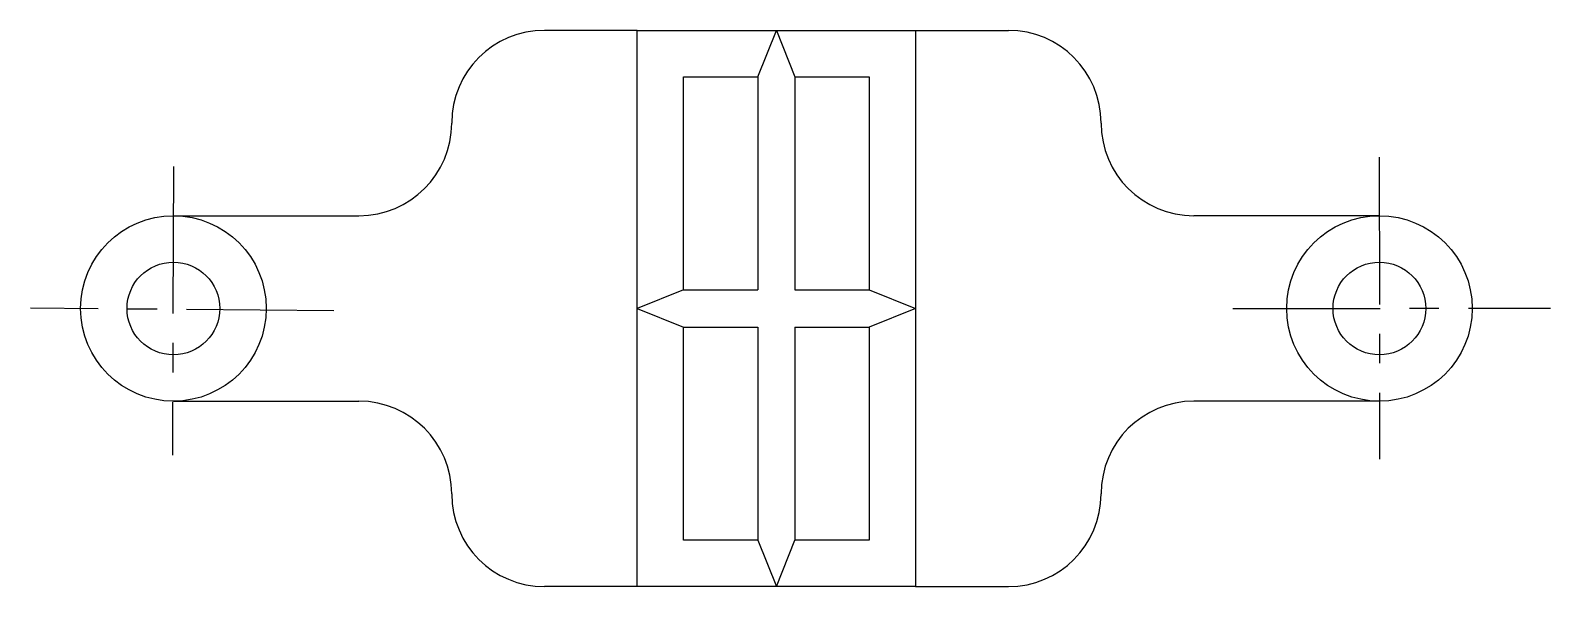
# Model space of a CAD drawing. Header units: millimetres. Extents: x 518 to 681, y 350 to 410.
import ezdxf

# ---------------------------------------------------------------- set-up
doc = ezdxf.new("R2010")
doc.units = ezdxf.units.MM
doc.header["$LTSCALE"] = 0.5
doc.linetypes.add('CENTER', pattern=[50.8, 31.75, -6.35, 6.35, -6.35])

msp = doc.modelspace()

# ---------------------------------------------------------------- linework, layer by layer
for p, q in [((582.95, 410.3), (572.95, 410.3)), ((595.95, 405.3), (597.95, 410.3)), ((597.95, 410.3), (599.95, 405.3)), ((612.95, 410.3), (622.95, 410.3)), ((595.95, 405.3), (595.95, 382.3)), ((599.95, 405.3), (599.95, 382.3)), ((562.95, 400.3), (562.95, 400.3)), ((532.95, 390.3), (552.95, 390.3)), ((662.95, 390.3), (642.95, 390.3)), ((587.95, 382.3), (582.95, 380.3)), ((587.95, 382.3), (595.95, 382.3)), ((599.95, 382.3), (607.95, 382.3)), ((607.95, 382.3), (612.95, 380.3)), ((582.95, 380.3), (587.95, 378.3)), ((612.95, 380.3), (607.95, 378.3)), ((587.95, 378.3), (595.95, 378.3)), ((595.95, 378.3), (595.95, 355.3)), ((599.95, 378.3), (607.95, 378.3)), ((599.95, 378.3), (599.95, 355.3)), ((532.95, 370.3), (552.95, 370.3)), ((662.95, 370.3), (642.95, 370.3)), ((562.95, 360.3), (562.95, 360.3)), ((595.95, 355.3), (597.95, 350.3)), ((597.95, 350.3), (599.95, 355.3)), ((582.95, 350.3), (572.95, 350.3)), ((612.95, 350.3), (622.95, 350.3))]:
    msp.add_line(p, q)
at = {"color": 114, "linetype": 'CENTER', "true_color": 0x139b48}
for p, q in [((662.93, 396.61), (662.95, 364.06)), ((532.95, 395.63), (532.84, 364.48)), ((550.25, 380.05), (517.53, 380.33)), ((647.14, 380.3), (681.4, 380.33))]:
    msp.add_line(p, q, dxfattribs=at)
msp.add_lwpolyline([(582.95, 410.3), (612.95, 410.3), (612.95, 350.3), (582.95, 350.3)], close=True)
for points in [[(587.95, 382.3), (587.95, 405.3), (595.95, 405.3)], [(599.95, 405.3), (607.95, 405.3), (607.95, 382.3)], [(595.95, 355.3), (587.95, 355.3), (587.95, 378.3)], [(607.95, 378.3), (607.95, 355.3), (599.95, 355.3)]]:
    msp.add_lwpolyline(points)
for centre, radius in [((532.95, 380.3), 10), ((662.95, 380.3), 10), ((532.95, 380.3), 5), ((662.95, 380.3), 5)]:
    msp.add_circle(centre, radius)
for centre, start, end in [((572.95, 400.3), 90, 180), ((622.95, 400.3), 0, 90), ((552.95, 400.3), 270, 0), ((642.95, 400.3), 180, 270), ((552.95, 360.3), 0, 90), ((642.95, 360.3), 90, 180), ((572.95, 360.3), 180, 270), ((622.95, 360.3), 270, 0)]:
    msp.add_arc(centre, 10, start, end)

doc.saveas('drawing.dxf')
